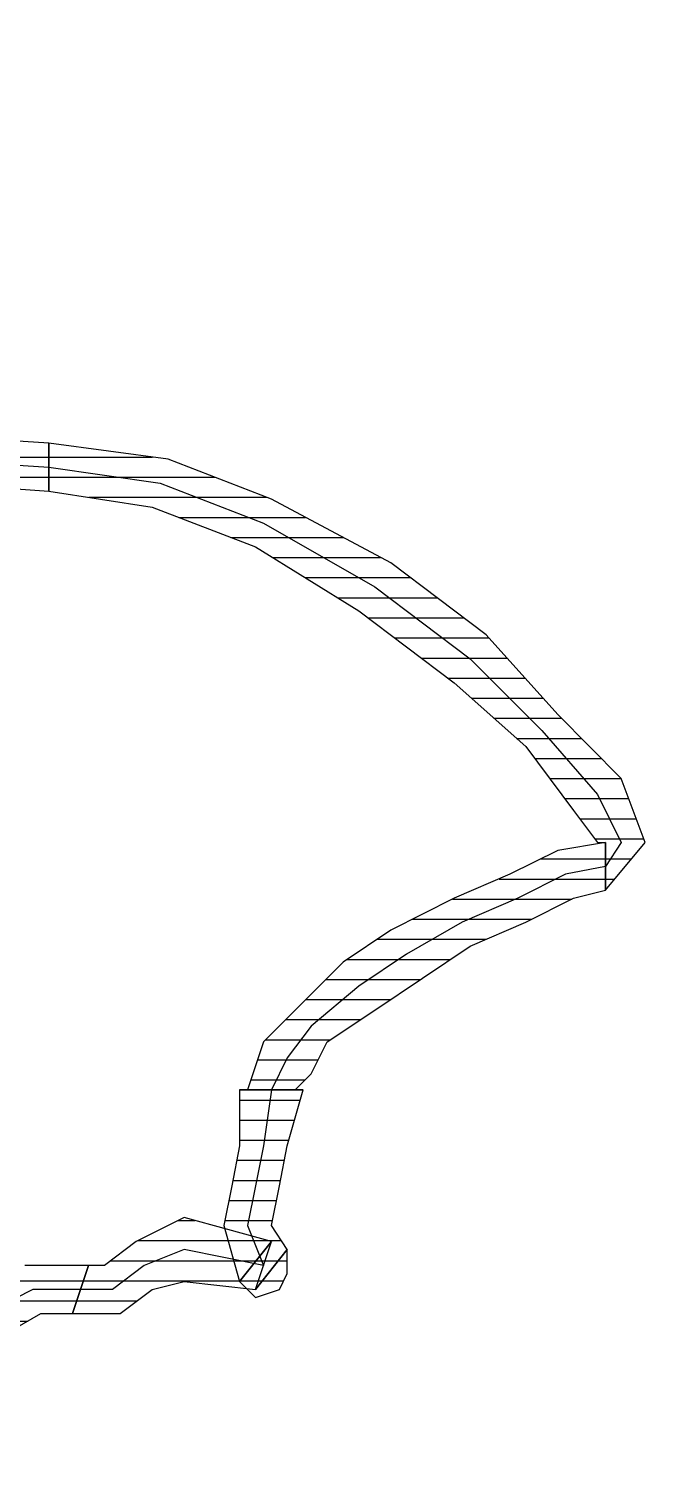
# Model space of a CAD drawing. Header units: millimetres. Extents: x 33350 to 35310, y -217097 to -211540.
# Drawn here: x 34462.64 to 34466.5, y -214526.48 to -214517.49 of the extents above; entities that cross this region are included whole.
import ezdxf

# ---------------------------------------------------------------- set-up
doc = ezdxf.new("R2010")
doc.units = ezdxf.units.MM
doc.header["$LTSCALE"] = 60
doc.header["$MEASUREMENT"] = 0
pattern_1 = [(360, (-5108.51305, -673.59423), (1e-16, 0.125), [25])]

# ---------------------------------------------------------------- blocks, each defined once
blk = doc.blocks.new('by')
at = {"ltscale": 30}
h = blk.add_hatch(dxfattribs=at)
h.set_pattern_fill('DC_LINES', color=256, scale=0.1, style=0)
h.set_pattern_definition(pattern_1)
edge = h.paths.add_edge_path(flags=0)
edge.add_line((6408.6208, 2233.1021), (6408.5222, 2233.1021))
edge.add_line((6408.5222, 2233.1021), (6410.0066, 2232.7544))
edge.add_line((6410.0066, 2232.7544), (6411.3415, 2232.1583))
edge.add_line((6411.3415, 2232.1583), (6412.529, 2231.3139))
edge.add_line((6412.529, 2231.3139), (6413.5193, 2230.3204))
edge.add_line((6413.5193, 2230.3204), (6414.4099, 2229.2772))
edge.add_line((6414.4099, 2229.2772), (6415.1023, 2228.234))
edge.add_line((6415.1023, 2228.234), (6415.5964, 2227.1909))
edge.add_line((6415.5964, 2227.1909), (6415.9929, 2226.3464))
edge.add_line((6415.9929, 2226.3464), (6415.696, 2226.247))
edge.add_line((6415.696, 2226.247), (6415.2995, 2227.0915))
edge.add_line((6415.2995, 2227.0915), (6414.8054, 2228.0354))
edge.add_line((6414.8054, 2228.0354), (6414.113, 2229.0785))
edge.add_line((6414.113, 2229.0785), (6413.321, 2230.1216))
edge.add_line((6413.321, 2230.1216), (6412.3318, 2231.0158))
edge.add_line((6412.3318, 2231.0158), (6411.1443, 2231.8602))
edge.add_line((6411.1443, 2231.8602), (6409.907, 2232.4563))
edge.add_line((6409.907, 2232.4563), (6408.5222, 2232.8041))
edge.add_line((6408.5222, 2232.8041), (6408.4226, 2232.8041))
edge.add_line((6408.4226, 2232.8041), (6408.5222, 2232.8041))
edge.add_line((6408.5222, 2232.8041), (6408.4226, 2232.8537))
edge.add_line((6408.4226, 2232.8537), (6408.3738, 2232.9531))
edge.add_line((6408.3738, 2232.9531), (6408.4226, 2233.0524))
edge.add_line((6408.4226, 2233.0524), (6408.5222, 2233.1021))
h = blk.add_hatch(dxfattribs=at)
h.set_pattern_fill('DC_LINES', color=256, scale=0.1, style=0)
h.set_pattern_definition(pattern_1)
edge = h.paths.add_edge_path(flags=0)
edge.add_line((6407.0876, 2226.1477), (6407.0876, 2226.1974))
edge.add_line((6407.0876, 2226.1974), (6407.4831, 2226.0484))
edge.add_line((6407.4831, 2226.0484), (6407.8786, 2225.8))
edge.add_line((6407.8786, 2225.8), (6408.2253, 2225.6013))
edge.add_line((6408.2253, 2225.6013), (6408.4226, 2225.6013))
edge.add_line((6408.4226, 2225.6013), (6408.5222, 2225.3032))
edge.add_line((6408.5222, 2225.3032), (6408.1257, 2225.3032))
edge.add_line((6408.1257, 2225.3032), (6407.6804, 2225.5019))
edge.add_line((6407.6804, 2225.5019), (6407.3835, 2225.7503))
edge.add_line((6407.3835, 2225.7503), (6407.0876, 2225.8))
edge.add_line((6407.0876, 2225.8), (6407.0876, 2225.8497))
h = blk.add_hatch(dxfattribs=at)
h.set_pattern_fill('DC_LINES', color=256, scale=0.1, style=0)
h.set_pattern_definition(pattern_1)
edge = h.paths.add_edge_path(flags=0)
edge.add_line((6408.4226, 2225.6013), (6408.7195, 2225.6013))
edge.add_line((6408.7195, 2225.6013), (6408.9177, 2225.4522))
edge.add_line((6408.9177, 2225.4522), (6409.1159, 2225.4026))
edge.add_line((6409.1159, 2225.4026), (6409.5613, 2225.4522))
edge.add_line((6409.5613, 2225.4522), (6409.6599, 2225.1543))
edge.add_line((6409.6599, 2225.1543), (6409.1159, 2225.0052))
edge.add_line((6409.1159, 2225.0052), (6408.8191, 2225.1543))
edge.add_line((6408.8191, 2225.1543), (6408.6208, 2225.3032))
edge.add_line((6408.6208, 2225.3032), (6408.5222, 2225.3032))
h = blk.add_hatch(dxfattribs=at)
h.set_pattern_fill('DC_LINES', color=256, scale=0.1, style=0)
h.set_pattern_definition(pattern_1)
edge = h.paths.add_edge_path(flags=0)
edge.add_line((6409.5613, 2225.4522), (6409.7585, 2225.2039))
edge.add_line((6409.7585, 2225.2039), (6409.6599, 2225.0549))
edge.add_line((6409.6599, 2225.0549), (6409.7097, 2224.8065))
edge.add_line((6409.7097, 2224.8065), (6409.7585, 2224.5581))
edge.add_line((6409.7585, 2224.5581), (6409.8581, 2224.2104))
edge.add_line((6409.8581, 2224.2104), (6409.4616, 2224.2104))
edge.add_line((6409.4616, 2224.2104), (6409.4616, 2224.5581))
edge.add_line((6409.4616, 2224.5581), (6409.4128, 2224.8065))
edge.add_line((6409.4128, 2224.8065), (6409.363, 2225.0549))
edge.add_line((6409.363, 2225.0549), (6409.4616, 2225.4026))
edge.add_line((6409.4616, 2225.4026), (6409.6599, 2225.1543))
edge.add_line((6409.6599, 2225.1543), (6409.4616, 2225.4026))
edge.add_line((6409.4616, 2225.4026), (6409.5613, 2225.5019))
edge.add_line((6409.5613, 2225.5019), (6409.7097, 2225.4522))
edge.add_line((6409.7097, 2225.4522), (6409.7585, 2225.3529))
edge.add_line((6409.7585, 2225.3529), (6409.7585, 2225.2039))
h = blk.add_hatch(dxfattribs=at)
h.set_pattern_fill('DC_LINES', color=256, scale=0.1, style=0)
h.set_pattern_definition(pattern_1)
edge = h.paths.add_edge_path(flags=0)
edge.add_line((6409.8581, 2224.2104), (6409.8083, 2224.2104))
edge.add_line((6409.8083, 2224.2104), (6409.907, 2224.1111))
edge.add_line((6409.907, 2224.1111), (6410.0066, 2223.9123))
edge.add_line((6410.0066, 2223.9123), (6410.3034, 2223.7137))
edge.add_line((6410.3034, 2223.7137), (6410.6003, 2223.515))
edge.add_line((6410.6003, 2223.515), (6410.8972, 2223.3163))
edge.add_line((6410.8972, 2223.3163), (6411.2429, 2223.1673))
edge.add_line((6411.2429, 2223.1673), (6411.5398, 2223.0183))
edge.add_line((6411.5398, 2223.0183), (6411.738, 2222.9685))
edge.add_line((6411.738, 2222.9685), (6411.738, 2222.6706))
edge.add_line((6411.738, 2222.6706), (6411.4411, 2222.7202))
edge.add_line((6411.4411, 2222.7202), (6411.1443, 2222.8692))
edge.add_line((6411.1443, 2222.8692), (6410.7976, 2223.0183))
edge.add_line((6410.7976, 2223.0183), (6410.4021, 2223.2169))
edge.add_line((6410.4021, 2223.2169), (6410.1052, 2223.4156))
edge.add_line((6410.1052, 2223.4156), (6409.8083, 2223.7137))
edge.add_line((6409.8083, 2223.7137), (6409.6101, 2223.9123))
edge.add_line((6409.6101, 2223.9123), (6409.5114, 2224.2104))
edge.add_line((6409.5114, 2224.2104), (6409.4616, 2224.2104))
h = blk.add_hatch(dxfattribs=at)
h.set_pattern_fill('DC_LINES', color=256, scale=0.1, style=0)
h.set_pattern_definition(pattern_1)
edge = h.paths.add_edge_path(flags=0)
edge.add_line((6411.738, 2222.9685), (6411.9851, 2222.6706))
edge.add_line((6411.9851, 2222.6706), (6411.8366, 2222.2731))
edge.add_line((6411.8366, 2222.2731), (6411.4411, 2221.8758))
edge.add_line((6411.4411, 2221.8758), (6410.9958, 2221.379))
edge.add_line((6410.9958, 2221.379), (6410.4021, 2220.9319))
edge.add_line((6410.4021, 2220.9319), (6409.6599, 2220.5345))
edge.add_line((6409.6599, 2220.5345), (6409.0163, 2220.2862))
edge.add_line((6409.0163, 2220.2862), (6408.2741, 2220.1868))
edge.add_line((6408.2741, 2220.1868), (6408.2741, 2220.4848))
edge.add_line((6408.2741, 2220.4848), (6408.9177, 2220.5842))
edge.add_line((6408.9177, 2220.5842), (6409.5613, 2220.8326))
edge.add_line((6409.5613, 2220.8326), (6410.2038, 2221.2299))
edge.add_line((6410.2038, 2221.2299), (6410.7976, 2221.677))
edge.add_line((6410.7976, 2221.677), (6411.2429, 2222.0744))
edge.add_line((6411.2429, 2222.0744), (6411.5398, 2222.4718))
edge.add_line((6411.5398, 2222.4718), (6411.6882, 2222.6706))
edge.add_line((6411.6882, 2222.6706), (6411.738, 2222.6706))
h = blk.add_hatch(dxfattribs=at)
h.set_pattern_fill('DC_LINES', color=256, scale=0.1, style=0)
h.set_pattern_definition(pattern_1)
edge = h.paths.add_edge_path(flags=0)
edge.add_line((6408.2741, 2220.1868), (6407.5329, 2220.1372))
edge.add_line((6407.5329, 2220.1372), (6407.1364, 2219.9384))
edge.add_line((6407.1364, 2219.9384), (6406.9382, 2219.7398))
edge.add_line((6406.9382, 2219.7398), (6406.8396, 2219.4914))
edge.add_line((6406.8396, 2219.4914), (6406.8396, 2219.1933))
edge.add_line((6406.8396, 2219.1933), (6406.8894, 2218.8456))
edge.add_line((6406.8894, 2218.8456), (6406.9382, 2218.5972))
edge.add_line((6406.9382, 2218.5972), (6407.0378, 2218.3985))
edge.add_line((6407.0378, 2218.3985), (6406.6413, 2218.3985))
edge.add_line((6406.6413, 2218.3985), (6406.6413, 2218.5972))
edge.add_line((6406.6413, 2218.5972), (6406.5925, 2218.8456))
edge.add_line((6406.5925, 2218.8456), (6406.5427, 2219.1933))
edge.add_line((6406.5427, 2219.1933), (6406.5427, 2219.4914))
edge.add_line((6406.5427, 2219.4914), (6406.6413, 2219.9384))
edge.add_line((6406.6413, 2219.9384), (6406.9382, 2220.2365))
edge.add_line((6406.9382, 2220.2365), (6407.5329, 2220.4351))
edge.add_line((6407.5329, 2220.4351), (6408.2741, 2220.4848))
for p, q in [((6407.8786, 2225.8, -4.5045), (6408.2253, 2225.6013, -4.5045)), ((6408.1755, 2225.4522, -4.5045), (6407.78, 2225.651, -4.5045)), ((6408.2253, 2225.6013, -4.5045), (6408.4226, 2225.6013, -4.5045)), ((6408.4226, 2225.6013, -4.5045), (6408.4226, 2225.6013, -4.5045)), ((6408.4226, 2225.6013, -4.5045), (6408.7195, 2225.6013, -4.5045)), ((6408.5222, 2225.3032, -4.5045), (6408.4226, 2225.6013, -4.5045)), ((6408.4226, 2225.6013, -4.5045), (6408.4226, 2225.6013, -4.5045)), ((6408.4226, 2225.6013, -4.5045), (6408.5222, 2225.3032, -4.5045)), ((6408.7195, 2225.6013, -4.5045), (6408.9177, 2225.4522, -4.5045)), ((6408.4724, 2225.4522, -4.5045), (6408.1755, 2225.4522, -4.5045)), ((6408.6706, 2225.4522, -4.5045), (6408.4724, 2225.4522, -4.5045)), ((6408.8679, 2225.3032, -4.5045), (6408.6706, 2225.4522, -4.5045)), ((6408.9177, 2225.4522, -4.5045), (6409.1159, 2225.4026, -4.5045)), ((6409.1159, 2225.4026, -4.5045), (6409.5613, 2225.4522, -4.5045)), ((6409.4616, 2225.4026, -4.5045), (6409.5613, 2225.5019, -4.5045)), ((6409.5613, 2225.5019, -4.5045), (6409.7097, 2225.4522, -4.5045)), ((6409.5613, 2225.4522, -4.5045), (6409.7585, 2225.2039, -4.5045)), ((6409.7585, 2225.2039, -4.5045), (6409.5613, 2225.4522, -4.5045)), ((6409.5613, 2225.4522, -4.5045), (6409.5613, 2225.4522, -4.5045)), ((6409.5613, 2225.4522, -4.5045), (6409.6599, 2225.1543, -4.5045)), ((6409.7097, 2225.4522, -4.5045), (6409.7585, 2225.3529, -4.5045)), ((6409.363, 2225.0549, -4.5045), (6409.4616, 2225.4026, -4.5045)), ((6409.4616, 2225.4026, -4.5045), (6409.6599, 2225.1543, -4.5045)), ((6409.6599, 2225.1543, -4.5045), (6409.4616, 2225.4026, -4.5045)), ((6409.7585, 2225.3529, -4.5045), (6409.7585, 2225.2039, -4.5045)), ((6408.5222, 2225.3032, -4.5045), (6408.1257, 2225.3032, -4.5045)), ((6408.6208, 2225.3032, -4.5045), (6408.5222, 2225.3032, -4.5045)), ((6408.5222, 2225.3032, -4.5045), (6408.5222, 2225.3032, -4.5045)), ((6408.8191, 2225.1543, -4.5045), (6408.6208, 2225.3032, -4.5045)), ((6409.1159, 2225.2039, -4.5045), (6408.8679, 2225.3032, -4.5045)), ((6409.6101, 2225.3032, -4.5045), (6409.1159, 2225.2039, -4.5045)), ((6409.5114, 2225.0549, -4.5045), (6409.6101, 2225.3032, -4.5045)), ((6409.1159, 2225.0052, -4.5045), (6408.8191, 2225.1543, -4.5045)), ((6409.6599, 2225.1543, -4.5045), (6409.1159, 2225.0052, -4.5045)), ((6409.7585, 2225.2039, -4.5045), (6409.6599, 2225.0549, -4.5045)), ((6409.4128, 2224.8065, -4.5045), (6409.363, 2225.0549, -4.5045)), ((6409.5613, 2224.8065, -4.5045), (6409.5114, 2225.0549, -4.5045)), ((6409.6599, 2225.0549, -4.5045), (6409.7097, 2224.8065, -4.5045)), ((6409.4616, 2224.5581, -4.5045), (6409.4128, 2224.8065, -4.5045)), ((6409.6101, 2224.5581, -4.5045), (6409.5613, 2224.8065, -4.5045)), ((6409.7097, 2224.8065, -4.5045), (6409.7585, 2224.5581, -4.5045)), ((6409.4616, 2224.2104, -4.5045), (6409.4616, 2224.5581, -4.5045)), ((6409.6599, 2224.2104, -4.5045), (6409.6101, 2224.5581, -4.5045)), ((6409.7585, 2224.5581, -4.5045), (6409.8581, 2224.2104, -4.5045)), ((6409.5114, 2224.2104, -4.5045), (6409.4616, 2224.2104, -4.5045)), ((6409.4616, 2224.2104, -4.5045), (6409.8581, 2224.2104, -4.5045)), ((6409.8581, 2224.2104, -4.5045), (6409.4616, 2224.2104, -4.5045)), ((6409.6101, 2223.9123, -4.5045), (6409.5114, 2224.2104, -4.5045)), ((6409.7585, 2224.0117, -4.5045), (6409.6599, 2224.2104, -4.5045)), ((6409.8581, 2224.2104, -4.5045), (6409.8083, 2224.2104, -4.5045)), ((6409.8083, 2224.2104, -4.5045), (6409.907, 2224.1111, -4.5045)), ((6409.8581, 2224.2104, -4.5045), (6409.8581, 2224.2104, -4.5045)), ((6409.907, 2224.1111, -4.5045), (6410.0066, 2223.9123, -4.5045)), ((6409.907, 2223.813, -4.5045), (6409.7585, 2224.0117, -4.5045)), ((6409.8083, 2223.7137, -4.5045), (6409.6101, 2223.9123, -4.5045)), ((6410.0066, 2223.9123, -4.5045), (6410.3034, 2223.7137, -4.5045)), ((6410.2038, 2223.5647, -4.5045), (6409.907, 2223.813, -4.5045)), ((6410.1052, 2223.4156, -4.5045), (6409.8083, 2223.7137, -4.5045)), ((6410.3034, 2223.7137, -4.5045), (6410.6003, 2223.515, -4.5045)), ((6410.5007, 2223.3659, -4.5045), (6410.2038, 2223.5647, -4.5045)), ((6410.6003, 2223.515, -4.5045), (6410.8972, 2223.3163, -4.5045)), ((6410.4021, 2223.2169, -4.5045), (6410.1052, 2223.4156, -4.5045)), ((6410.8474, 2223.1673, -4.5045), (6410.5007, 2223.3659, -4.5045)), ((6410.8972, 2223.3163, -4.5045), (6411.2429, 2223.1673, -4.5045)), ((6410.7976, 2223.0183, -4.5045), (6410.4021, 2223.2169, -4.5045)), ((6411.1931, 2223.0183, -4.5045), (6410.8474, 2223.1673, -4.5045)), ((6411.2429, 2223.1673, -4.5045), (6411.5398, 2223.0183, -4.5045)), ((6411.1443, 2222.8692, -4.5045), (6410.7976, 2223.0183, -4.5045)), ((6411.49, 2222.8692, -4.5045), (6411.1931, 2223.0183, -4.5045)), ((6411.5398, 2223.0183, -4.5045), (6411.738, 2222.9685, -4.5045)), ((6411.738, 2222.9685, -4.5045), (6411.738, 2222.9685, -4.5045)), ((6411.738, 2222.9685, -4.5045), (6411.9851, 2222.6706, -4.5045)), ((6411.738, 2222.6706, -4.5045), (6411.738, 2222.9685, -4.5045)), ((6411.738, 2222.9685, -4.5045), (6411.738, 2222.9685, -4.5045)), ((6411.738, 2222.9685, -4.5045), (6411.738, 2222.6706, -4.5045)), ((6411.4411, 2222.7202, -4.5045), (6411.1443, 2222.8692, -4.5045)), ((6411.738, 2222.8195, -4.5045), (6411.49, 2222.8692, -4.5045)), ((6411.8366, 2222.6706, -4.5045), (6411.738, 2222.8195, -4.5045)), ((6411.738, 2222.6706, -4.5045), (6411.4411, 2222.7202, -4.5045)), ((6411.5398, 2222.4718, -4.5045), (6411.6882, 2222.6706, -4.5045)), ((6411.6882, 2222.3725, -4.5045), (6411.8366, 2222.6706, -4.5045)), ((6411.6882, 2222.6706, -4.5045), (6411.738, 2222.6706, -4.5045)), ((6411.738, 2222.6706, -4.5045), (6411.738, 2222.6706, -4.5045)), ((6411.9851, 2222.6706, -4.5045), (6411.8366, 2222.2731, -4.5045)), ((6411.2429, 2222.0744, -4.5045), (6411.5398, 2222.4718, -4.5045)), ((6411.3415, 2221.9751, -4.5045), (6411.6882, 2222.3725, -4.5045)), ((6411.8366, 2222.2731, -4.5045), (6411.4411, 2221.8758, -4.5045)), ((6410.7976, 2221.677, -4.5045), (6411.2429, 2222.0744, -4.5045)), ((6410.8972, 2221.528, -4.5045), (6411.3415, 2221.9751, -4.5045)), ((6411.4411, 2221.8758, -4.5045), (6410.9958, 2221.379, -4.5045)), ((6410.2038, 2221.2299, -4.5045), (6410.7976, 2221.677, -4.5045)), ((6410.3034, 2221.081, -4.5045), (6410.8972, 2221.528, -4.5045)), ((6410.9958, 2221.379, -4.5045), (6410.4021, 2220.9319, -4.5045)), ((6409.5613, 2220.8326, -4.5045), (6410.2038, 2221.2299, -4.5045)), ((6409.6101, 2220.6836, -4.5045), (6410.3034, 2221.081, -4.5045)), ((6410.4021, 2220.9319, -4.5045), (6409.6599, 2220.5345, -4.5045)), ((6408.9177, 2220.5842, -4.5045), (6409.5613, 2220.8326, -4.5045)), ((6408.9675, 2220.4351, -4.5045), (6409.6101, 2220.6836, -4.5045)), ((6408.2741, 2220.4848, -4.5045), (6408.9177, 2220.5842, -4.5045)), ((6407.5329, 2220.4351, -4.5045), (6408.2741, 2220.4848, -4.5045)), ((6408.2741, 2220.4848, -4.5045), (6408.2741, 2220.4848, -4.5045)), ((6408.2741, 2220.4848, -4.5045), (6408.2741, 2220.1868, -4.5045)), ((6408.2741, 2220.1868, -4.5045), (6408.2741, 2220.4848, -4.5045)), ((6409.6599, 2220.5345, -4.5045), (6409.0163, 2220.2862, -4.5045)), ((6408.2741, 2220.3358, -4.5045), (6408.9675, 2220.4351, -4.5045)), ((6407.5329, 2220.2862, -4.5045), (6408.2741, 2220.3358, -4.5045)), ((6409.0163, 2220.2862, -4.5045), (6408.2741, 2220.1868, -4.5045)), ((6408.2741, 2220.1868, -4.5045), (6407.5329, 2220.1372, -4.5045)), ((6408.2741, 2220.1868, -4.5045), (6408.2741, 2220.1868, -4.5045)), ((6408.2741, 2220.1868, -4.5045), (6408.2741, 2220.1868, -4.5045))]:
    blk.add_line(p, q, dxfattribs=at)
blk = doc.blocks.new('insan')
at = {"color": 7, "extrusion": (0, 0, -1)}
blk.add_arc((-6477.1039, 3121.4825), 6.3439, 213.73041, 340.57013, dxfattribs=at)

msp = doc.modelspace()

# ---------------------------------------------------------------- block references
at = {"xscale": -1, "rotation": 180}
for name, p in [('by', (28054.4934, -212299.8823, 4.5045)), ('insan', (27986.3766, -211401.0079))]:
    msp.add_blockref(name, p, dxfattribs=at)

doc.saveas('drawing.dxf')
